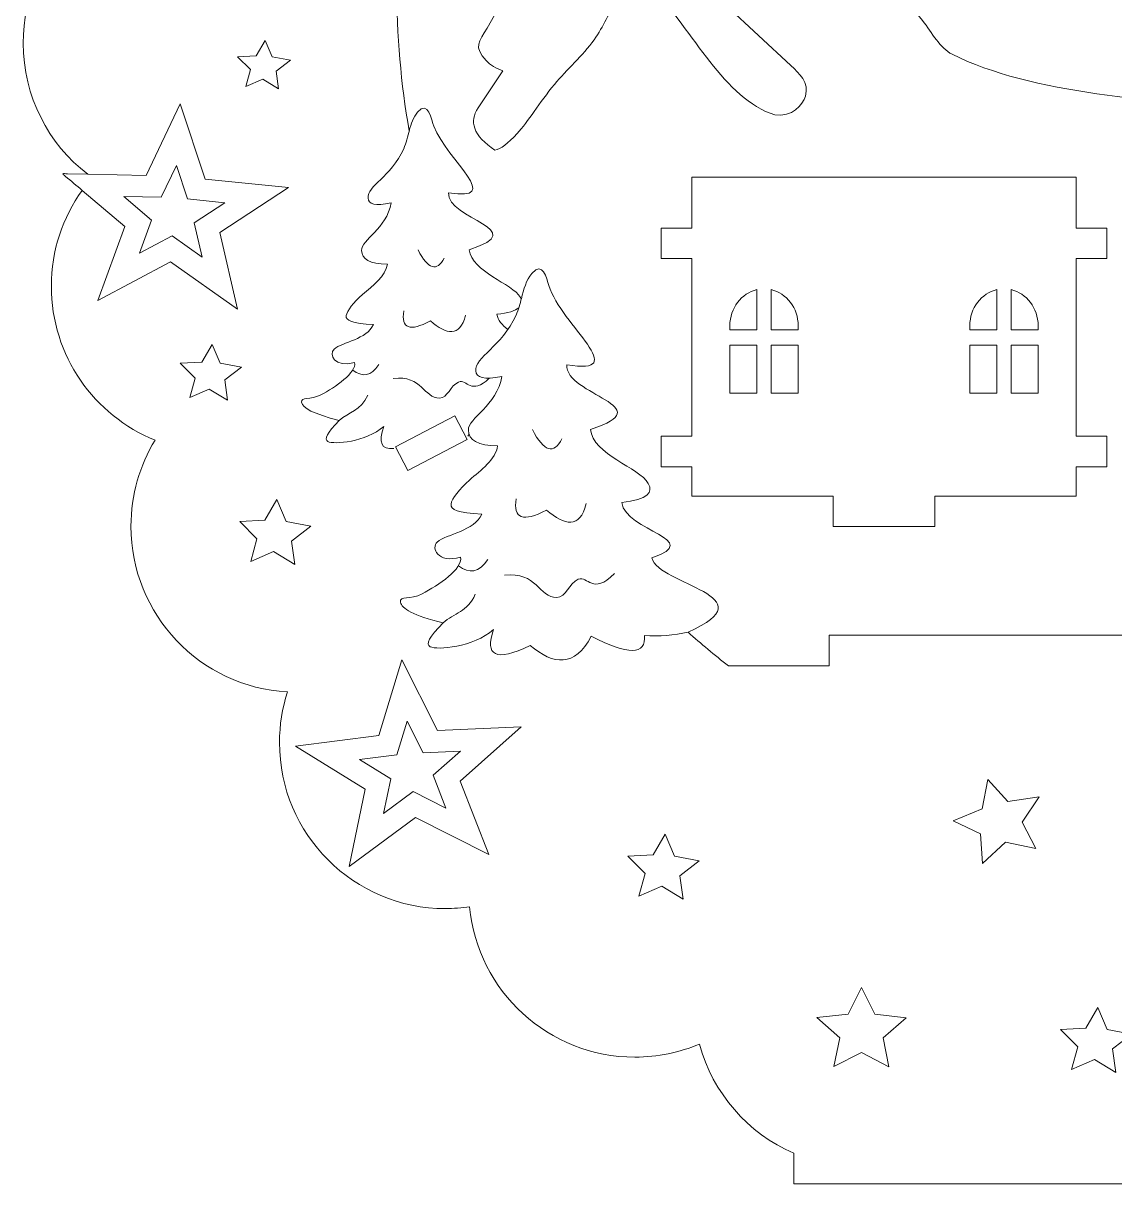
# Model space of a CAD drawing. Header units: centimetres. Extents: x -43.7 to 26.8, y -16.3 to 6.4.
# Drawn here: x -43.67 to -32.93, y -16.1 to -4.69 of the extents above; entities that cross this region are included whole.
import ezdxf

# ---------------------------------------------------------------- set-up
doc = ezdxf.new("R2010")
doc.units = ezdxf.units.CM
doc.header["$MEASUREMENT"] = 0
doc.layers.add('layer 1', color=7, linetype='Continuous')

msp = doc.modelspace()

# ---------------------------------------------------------------- linework, layer by layer
at = {"layer": 'layer 1', "color": 250, "lineweight": 9}
for points, knots in [([(-27.85175, -15.7981), (-27.85175, -15.7981), (-27.85175, -16.0981), (-27.85175, -16.0981), (-27.85175, -16.0981), (-27.85175, -16.0981), (-36.08846, -16.0981), (-36.08846, -16.0981), (-36.08846, -16.0981), (-36.08846, -16.0981), (-36.08846, -15.7981), (-36.08846, -15.7981), (-36.08846, -15.7981), (-36.5405, -15.60205), (-36.88636, -15.20729), (-37.01586, -14.72404), (-37.01586, -14.72404), (-37.21128, -14.80682), (-37.42619, -14.85261), (-37.65179, -14.85261), (-37.65179, -14.85261), (-38.501, -14.85261), (-39.19868, -14.20379), (-39.27612, -13.37482), (-39.27612, -13.37482), (-39.35391, -13.3862), (-39.4335, -13.3921), (-39.51446, -13.3921), (-39.51446, -13.3921), (-40.4155, -13.3921), (-41.14593, -12.66167), (-41.14593, -11.76063), (-41.14593, -11.76063), (-41.14593, -11.5868), (-41.11874, -11.41933), (-41.0684, -11.26222), (-41.0684, -11.26222), (-41.92596, -11.2138), (-42.60644, -10.50306), (-42.60644, -9.63338), (-42.60644, -9.63338), (-42.60644, -9.32319), (-42.51988, -9.03321), (-42.3696, -8.78631), (-42.3696, -8.78631), (-42.96768, -8.54438), (-43.38961, -7.95811), (-43.38961, -7.27329), (-43.38961, -7.27329), (-43.38961, -6.92133), (-43.27815, -6.59539), (-43.08728, -6.33001), (-43.08728, -6.33001), (-43.14069, -6.28486), (-43.19544, -6.23856), (-43.2502, -6.19226), (-43.2502, -6.19226), (-43.29166, -6.15721), (-43.28305, -6.16611), (-43.23089, -6.16717), (-43.23089, -6.16717), (-43.23089, -6.16717), (-43.03249, -6.17116), (-43.03249, -6.17116), (-43.03249, -6.17116), (-43.41983, -5.87256), (-43.66642, -5.40663), (-43.66642, -4.88311), (-43.66642, -4.88311), (-43.66642, -4.42039), (-43.47379, -4.00266), (-43.16522, -3.70544), (-43.16522, -3.70544), (-43.29578, -3.65792), (-43.35138, -3.6131), (-43.35878, -3.56985), (-43.35878, -3.56985), (-43.36955, -3.50706), (-43.2633, -3.54877), (-43.15058, -3.48995), (-43.15058, -3.48995), (-43.1462, -3.48768), (-43.14177, -3.48533), (-43.13765, -3.48313), (-43.13765, -3.48313), (-43.37517, -3.20406), (-43.51826, -2.84237), (-43.51826, -2.44727), (-43.51826, -2.44727), (-43.51826, -1.81927), (-43.15679, -1.2757), (-42.63056, -1.0133), (-42.63056, -1.0133), (-42.73146, -0.80353), (-42.788, -0.56837), (-42.788, -0.32002), (-42.788, -0.32002), (-42.788, 0.53605), (-42.11629, 1.23521), (-41.2712, 1.27918), (-41.2712, 1.27918), (-41.32361, 1.43752), (-41.35198, 1.60683), (-41.35198, 1.78276), (-41.35198, 1.78276), (-41.35198, 2.6672), (-40.63502, 3.38416), (-39.7506, 3.38416), (-39.7506, 3.38416), (-39.63517, 3.38416), (-39.52259, 3.37194), (-39.41408, 3.34874), (-39.41408, 3.34874), (-39.38264, 4.1722), (-38.70517, 4.83011), (-37.87403, 4.83011), (-37.87403, 4.83011), (-37.59105, 4.83011), (-37.32587, 4.75385), (-37.09796, 4.62076), (-37.09796, 4.62076), (-36.93649, 5.2992), (-36.32648, 5.80378), (-35.59861, 5.80378), (-35.59861, 5.80378), (-35.22852, 5.80378), (-34.88889, 5.67334), (-34.62322, 5.45593), (-34.62322, 5.45593), (-34.38183, 5.99171), (-33.84315, 6.3647), (-33.21735, 6.3647), (-33.21735, 6.3647), (-32.6393, 6.3647), (-32.13558, 6.04649), (-31.87183, 5.57568), (-31.87183, 5.57568), (-31.59556, 5.98993), (-31.12401, 6.26284), (-30.58871, 6.26284), (-30.58871, 6.26284), (-29.88537, 6.26284), (-29.29208, 5.79173), (-29.10719, 5.14786), (-29.10719, 5.14786), (-28.49325, 5.61672), (-27.64472, 5.35086), (-27.20913, 4.76358), (-27.20913, 4.76358), (-27.20913, 4.76358), (-27.22142, 4.91309), (-27.22142, 4.91309), (-27.22142, 4.91309), (-27.22325, 4.93533), (-27.21086, 4.95534), (-27.19014, 4.96362), (-27.19014, 4.96362), (-27.16942, 4.9719), (-27.14665, 4.96593), (-27.13265, 4.94856), (-27.13265, 4.94856), (-27.13265, 4.94856), (-26.78337, 4.51499), (-26.78337, 4.51499), (-26.78337, 4.51499), (-26.78337, 4.51499), (-25.94041, 5.40267), (-25.94041, 5.40267), (-25.94041, 5.40267), (-25.92572, 5.41814), (-25.90404, 5.4226), (-25.88443, 5.41419), (-25.88443, 5.41419), (-25.86483, 5.40578), (-25.85313, 5.38699), (-25.85422, 5.36569), (-25.85422, 5.36569), (-25.85422, 5.36569), (-25.91709, 4.13507), (-25.91709, 4.13507), (-25.91709, 4.13507), (-25.91709, 4.13507), (-25.34612, 4.18202), (-25.34612, 4.18202), (-25.34612, 4.18202), (-25.32388, 4.18385), (-25.30387, 4.17146), (-25.29559, 4.15074), (-25.29559, 4.15074), (-25.28731, 4.13002), (-25.29328, 4.10725), (-25.31065, 4.09325), (-25.31065, 4.09325), (-25.31065, 4.09325), (-25.7568, 3.73385), (-25.7568, 3.73385), (-25.7568, 3.73385), (-25.7568, 3.73385), (-24.86326, 2.88532), (-24.86326, 2.88532), (-24.86326, 2.88532), (-24.84779, 2.87063), (-24.84333, 2.84894), (-24.85174, 2.82934), (-24.85174, 2.82934), (-24.86015, 2.80974), (-24.87894, 2.79804), (-24.90024, 2.79913), (-24.90024, 2.79913), (-24.90024, 2.79913), (-26.12281, 2.86159), (-26.12281, 2.86159), (-26.12281, 2.86159), (-26.12281, 2.86159), (-26.07719, 2.30672), (-26.07719, 2.30672), (-26.07719, 2.30672), (-26.07536, 2.28448), (-26.08775, 2.26447), (-26.10847, 2.25619), (-26.10847, 2.25619), (-26.12919, 2.24791), (-26.15196, 2.25388), (-26.16596, 2.27125), (-26.16596, 2.27125), (-26.16596, 2.27125), (-26.52161, 2.71274), (-26.52161, 2.71274), (-26.52161, 2.71274), (-26.52161, 2.71274), (-27.38061, 1.80817), (-27.38061, 1.80817), (-27.38061, 1.80817), (-27.3953, 1.7927), (-27.41698, 1.78824), (-27.43658, 1.79665), (-27.43658, 1.79665), (-27.45619, 1.80506), (-27.46789, 1.82385), (-27.4668, 1.84515), (-27.4668, 1.84515), (-27.4668, 1.84515), (-27.40357, 3.08293), (-27.40357, 3.08293), (-27.40357, 3.08293), (-27.40357, 3.08293), (-27.95249, 3.03779), (-27.95249, 3.03779), (-27.95249, 3.03779), (-27.97473, 3.03596), (-27.99474, 3.04835), (-28.00302, 3.06907), (-28.00302, 3.06907), (-28.0113, 3.08979), (-28.00533, 3.11256), (-27.98796, 3.12656), (-27.98796, 3.12656), (-27.98796, 3.12656), (-27.75353, 3.3154), (-27.75353, 3.3154), (-27.75353, 3.3154), (-28.8828, 3.87119), (-30.15378, 4.18322), (-31.49763, 4.18322), (-31.49763, 4.18322), (-36.18975, 4.18322), (-39.99346, 0.37951), (-39.99346, -4.31261), (-39.99346, -4.31261), (-39.99346, -4.80315), (-39.95187, -5.28399), (-39.87042, -5.74559), (-39.87042, -5.74559), (-39.85135, -5.67391), (-39.83083, -5.61118), (-39.78781, -5.56002), (-39.78781, -5.56002), (-39.68241, -5.43471), (-39.65169, -5.64353), (-39.62886, -5.70014), (-39.62886, -5.70014), (-39.4904, -6.04331), (-38.93048, -6.44498), (-39.48492, -6.35304), (-39.48492, -6.35304), (-39.50048, -6.61925), (-38.64734, -6.71266), (-39.27941, -6.91349), (-39.27941, -6.91349), (-39.25843, -7.13437), (-38.85465, -7.24363), (-38.77733, -7.38392), (-38.77733, -7.38392), (-38.77406, -7.38985), (-38.77129, -7.3957), (-38.76761, -7.39558), (-38.76761, -7.39558), (-38.74346, -7.30129), (-38.72142, -7.21475), (-38.66395, -7.14641), (-38.66395, -7.14641), (-38.55583, -7.01789), (-38.51945, -7.19831), (-38.49852, -7.26454), (-38.49852, -7.26454), (-38.37303, -7.66138), (-37.67057, -8.15273), (-38.32077, -8.04491), (-38.32077, -8.04491), (-38.33841, -8.34653), (-37.37179, -8.45236), (-38.08793, -8.67991), (-38.08793, -8.67991), (-38.06416, -8.93016), (-37.60668, -9.05396), (-37.51907, -9.21291), (-37.51907, -9.21291), (-37.47108, -9.29996), (-37.52134, -9.36899), (-37.78101, -9.39958), (-37.78101, -9.39958), (-37.74044, -9.68181), (-36.95905, -9.76294), (-37.48468, -9.94462), (-37.48468, -9.94462), (-37.4189, -10.21436), (-36.31594, -10.31477), (-37.12857, -10.67447), (-37.12857, -10.67447), (-36.99985, -10.78849), (-36.86763, -10.89867), (-36.73211, -11.00482), (-36.73211, -11.00482), (-36.73211, -11.00482), (-35.74214, -11.00482), (-35.74214, -11.00482), (-35.74214, -11.00482), (-35.74214, -11.00482), (-35.74214, -10.70482), (-35.74214, -10.70482), (-35.74214, -10.70482), (-35.74214, -10.70482), (-31.96064, -10.70482), (-31.96064, -10.70482), (-31.96064, -10.70482), (-31.96064, -10.70482), (-31.96064, -11.00482), (-31.96064, -11.00482), (-31.96064, -11.00482), (-31.96064, -11.00482), (-27.00685, -11.00482), (-27.00685, -11.00482), (-27.00685, -11.00482), (-27.00685, -11.00482), (-27.00685, -10.70482), (-27.00685, -10.70482), (-27.00685, -10.70482), (-27.00685, -10.70482), (-26.00685, -10.70482), (-26.00685, -10.70482), (-26.00685, -10.70482), (-26.00685, -10.70482), (-26.00685, -11.00482), (-26.00685, -11.00482), (-26.00685, -11.00482), (-26.00685, -11.00482), (-24.80706, -11.00482), (-24.80706, -11.00482), (-24.80706, -11.00482), (-24.7021, -11.22034), (-24.6432, -11.46243), (-24.6432, -11.71828), (-24.6432, -11.71828), (-24.6432, -12.61934), (-25.37363, -13.34977), (-26.27469, -13.34977), (-26.27469, -13.34977), (-26.34379, -13.34977), (-26.41189, -13.34546), (-26.47873, -13.33713), (-26.47873, -13.33713), (-26.38736, -13.54079), (-26.33653, -13.76661), (-26.33653, -14.00429), (-26.33653, -14.00429), (-26.33653, -14.87017), (-26.9995, -15.73241), (-27.85175, -15.7981)], [0, 0, 0, 0, 0.01020408, 0.01020408, 0.01020408, 0.01020408, 0.02040816, 0.02040816, 0.02040816, 0.02040816, 0.03061224, 0.03061224, 0.03061224, 0.03061224, 0.04081633, 0.04081633, 0.04081633, 0.04081633, 0.05102041, 0.05102041, 0.05102041, 0.05102041, 0.06122449, 0.06122449, 0.06122449, 0.06122449, 0.07142857, 0.07142857, 0.07142857, 0.07142857, 0.08163265, 0.08163265, 0.08163265, 0.08163265, 0.09183673, 0.09183673, 0.09183673, 0.09183673, 0.10204082, 0.10204082, 0.10204082, 0.10204082, 0.1122449, 0.1122449, 0.1122449, 0.1122449, 0.12244898, 0.12244898, 0.12244898, 0.12244898, 0.13265306, 0.13265306, 0.13265306, 0.13265306, 0.14285714, 0.14285714, 0.14285714, 0.14285714, 0.15306122, 0.15306122, 0.15306122, 0.15306122, 0.16326531, 0.16326531, 0.16326531, 0.16326531, 0.17346939, 0.17346939, 0.17346939, 0.17346939, 0.18367347, 0.18367347, 0.18367347, 0.18367347, 0.19387755, 0.19387755, 0.19387755, 0.19387755, 0.20408163, 0.20408163, 0.20408163, 0.20408163, 0.21428571, 0.21428571, 0.21428571, 0.21428571, 0.2244898, 0.2244898, 0.2244898, 0.2244898, 0.23469388, 0.23469388, 0.23469388, 0.23469388, 0.24489796, 0.24489796, 0.24489796, 0.24489796, 0.25510204, 0.25510204, 0.25510204, 0.25510204, 0.26530612, 0.26530612, 0.26530612, 0.26530612, 0.2755102, 0.2755102, 0.2755102, 0.2755102, 0.28571429, 0.28571429, 0.28571429, 0.28571429, 0.29591837, 0.29591837, 0.29591837, 0.29591837, 0.30612245, 0.30612245, 0.30612245, 0.30612245, 0.31632653, 0.31632653, 0.31632653, 0.31632653, 0.32653061, 0.32653061, 0.32653061, 0.32653061, 0.33673469, 0.33673469, 0.33673469, 0.33673469, 0.34693878, 0.34693878, 0.34693878, 0.34693878, 0.35714286, 0.35714286, 0.35714286, 0.35714286, 0.36734694, 0.36734694, 0.36734694, 0.36734694, 0.37755102, 0.37755102, 0.37755102, 0.37755102, 0.3877551, 0.3877551, 0.3877551, 0.3877551, 0.39795918, 0.39795918, 0.39795918, 0.39795918, 0.40816327, 0.40816327, 0.40816327, 0.40816327, 0.41836735, 0.41836735, 0.41836735, 0.41836735, 0.42857143, 0.42857143, 0.42857143, 0.42857143, 0.43877551, 0.43877551, 0.43877551, 0.43877551, 0.44897959, 0.44897959, 0.44897959, 0.44897959, 0.45918367, 0.45918367, 0.45918367, 0.45918367, 0.46938776, 0.46938776, 0.46938776, 0.46938776, 0.47959184, 0.47959184, 0.47959184, 0.47959184, 0.48979592, 0.48979592, 0.48979592, 0.48979592, 0.5, 0.5, 0.5, 0.5, 0.51020408, 0.51020408, 0.51020408, 0.51020408, 0.52040816, 0.52040816, 0.52040816, 0.52040816, 0.53061224, 0.53061224, 0.53061224, 0.53061224, 0.54081633, 0.54081633, 0.54081633, 0.54081633, 0.55102041, 0.55102041, 0.55102041, 0.55102041, 0.56122449, 0.56122449, 0.56122449, 0.56122449, 0.57142857, 0.57142857, 0.57142857, 0.57142857, 0.58163265, 0.58163265, 0.58163265, 0.58163265, 0.59183673, 0.59183673, 0.59183673, 0.59183673, 0.60204082, 0.60204082, 0.60204082, 0.60204082, 0.6122449, 0.6122449, 0.6122449, 0.6122449, 0.62244898, 0.62244898, 0.62244898, 0.62244898, 0.63265306, 0.63265306, 0.63265306, 0.63265306, 0.64285714, 0.64285714, 0.64285714, 0.64285714, 0.65306122, 0.65306122, 0.65306122, 0.65306122, 0.66326531, 0.66326531, 0.66326531, 0.66326531, 0.67346939, 0.67346939, 0.67346939, 0.67346939, 0.68367347, 0.68367347, 0.68367347, 0.68367347, 0.69387755, 0.69387755, 0.69387755, 0.69387755, 0.70408163, 0.70408163, 0.70408163, 0.70408163, 0.71428571, 0.71428571, 0.71428571, 0.71428571, 0.7244898, 0.7244898, 0.7244898, 0.7244898, 0.73469388, 0.73469388, 0.73469388, 0.73469388, 0.74489796, 0.74489796, 0.74489796, 0.74489796, 0.75510204, 0.75510204, 0.75510204, 0.75510204, 0.76530612, 0.76530612, 0.76530612, 0.76530612, 0.7755102, 0.7755102, 0.7755102, 0.7755102, 0.78571429, 0.78571429, 0.78571429, 0.78571429, 0.79591837, 0.79591837, 0.79591837, 0.79591837, 0.80612245, 0.80612245, 0.80612245, 0.80612245, 0.81632653, 0.81632653, 0.81632653, 0.81632653, 0.82653061, 0.82653061, 0.82653061, 0.82653061, 0.83673469, 0.83673469, 0.83673469, 0.83673469, 0.84693878, 0.84693878, 0.84693878, 0.84693878, 0.85714286, 0.85714286, 0.85714286, 0.85714286, 0.86734694, 0.86734694, 0.86734694, 0.86734694, 0.87755102, 0.87755102, 0.87755102, 0.87755102, 0.8877551, 0.8877551, 0.8877551, 0.8877551, 0.89795918, 0.89795918, 0.89795918, 0.89795918, 0.90816327, 0.90816327, 0.90816327, 0.90816327, 0.91836735, 0.91836735, 0.91836735, 0.91836735, 0.92857143, 0.92857143, 0.92857143, 0.92857143, 0.93877551, 0.93877551, 0.93877551, 0.93877551, 0.94897959, 0.94897959, 0.94897959, 0.94897959, 0.95918367, 0.95918367, 0.95918367, 0.95918367, 0.96938776, 0.96938776, 0.96938776, 0.96938776, 0.97959184, 0.97959184, 0.97959184, 0.97959184, 1, 1, 1, 1]), ([(-32.84959, -1.90324), (-32.79079, -2.11246), (-32.732, -2.3217), (-32.6732, -2.53092), (-32.6732, -2.53092), (-32.60684, -2.76718), (-32.60343, -2.71293), (-32.84959, -2.71293), (-32.84959, -2.71293), (-32.84959, -2.71293), (-34.08842, -2.68753), (-34.08842, -2.68753), (-34.08842, -2.68753), (-34.08842, -2.68753), (-32.84959, -3.71649), (-32.84959, -3.71649), (-32.84959, -3.71649), (-32.84959, -3.71649), (-31.531, -4.9153), (-31.531, -4.9153), (-31.531, -4.9153), (-31.32716, -5.10944), (-31.21332, -5.28552), (-31.2413, -5.43307), (-31.2413, -5.43307), (-31.27476, -5.60972), (-31.40631, -5.54773), (-31.55612, -5.53542), (-31.55612, -5.53542), (-32.49994, -5.45786), (-33.75854, -5.38096), (-34.53062, -4.99208), (-34.53062, -4.99208), (-34.65262, -4.93063), (-34.72713, -4.7822), (-34.82353, -4.66054), (-34.82353, -4.66054), (-34.97751, -4.4662), (-35.13816, -4.26487), (-35.26608, -4.02796), (-35.26608, -4.02796), (-35.26608, -4.02796), (-36.39313, -1.94059), (-36.39313, -1.94059), (-36.39313, -1.94059), (-36.46388, -1.80956), (-36.54415, -1.6446), (-36.71667, -1.6692), (-36.71667, -1.6692), (-36.85804, -1.68934), (-36.93551, -1.85693), (-37.00337, -1.97507), (-37.00337, -1.97507), (-37.00337, -1.97507), (-38.45094, -4.49519), (-38.45094, -4.49519), (-38.45094, -4.49519), (-38.46728, -4.52362), (-38.49243, -4.57569), (-38.45696, -4.60107), (-38.45696, -4.60107), (-38.42346, -4.62502), (-38.38411, -4.58565), (-38.36292, -4.56086), (-38.36292, -4.56086), (-38.36292, -4.56086), (-37.87132, -3.98583), (-37.87132, -3.98583), (-37.87132, -3.98583), (-37.80774, -3.91145), (-37.73687, -3.80228), (-37.63346, -3.79371), (-37.63346, -3.79371), (-37.53227, -3.78531), (-37.45686, -3.85738), (-37.38891, -3.9206), (-37.38891, -3.9206), (-37.38891, -3.9206), (-36.11742, -5.10364), (-36.11742, -5.10364), (-36.11742, -5.10364), (-36.03685, -5.17861), (-35.93393, -5.26944), (-35.97454, -5.40379), (-35.97454, -5.40379), (-36.00115, -5.49179), (-36.10394, -5.61041), (-36.27553, -5.58839), (-36.27553, -5.58839), (-36.77383, -5.43158), (-37.07634, -4.76159), (-37.47674, -4.34819), (-37.47674, -4.34819), (-37.53476, -4.29919), (-37.59026, -4.2773), (-37.64286, -4.28638), (-37.64286, -4.28638), (-37.72289, -4.30017), (-37.78497, -4.39198), (-37.82892, -4.46112), (-37.82892, -4.46112), (-37.90175, -4.57564), (-37.95934, -4.7193), (-38.05157, -4.84876), (-38.05157, -4.84876), (-38.16402, -5.00663), (-38.321, -5.14105), (-38.44271, -5.28882), (-38.44271, -5.28882), (-38.59027, -5.46795), (-38.70099, -5.65469), (-38.80935, -5.77182), (-38.80935, -5.77182), (-38.89756, -5.86717), (-38.97272, -5.92779), (-39.02759, -5.9346), (-39.02759, -5.9346), (-39.12898, -5.86647), (-39.1995, -5.79508), (-39.22605, -5.71907), (-39.22605, -5.71907), (-39.24826, -5.6555), (-39.23972, -5.58867), (-39.19276, -5.51781), (-39.19276, -5.51781), (-39.19276, -5.51781), (-38.94822, -5.15342), (-38.94822, -5.15342), (-38.94822, -5.15342), (-39.01519, -5.13249), (-39.0717, -5.10026), (-39.11503, -5.05387), (-39.11503, -5.05387), (-39.24194, -4.91801), (-39.18041, -4.86756), (-39.10546, -4.73472), (-39.10546, -4.73472), (-39.10546, -4.73472), (-37.09613, -1.17338), (-37.09613, -1.17338), (-37.09613, -1.17338), (-37.03678, -1.07286), (-36.96813, -1.01538), (-36.89216, -0.9919), (-36.89216, -0.9919), (-36.79891, -0.96307), (-36.69458, -0.98544), (-36.58283, -1.04223), (-36.58283, -1.04223), (-36.12411, -1.34016), (-35.6446, -1.5559), (-35.14355, -1.68656), (-35.14355, -1.68656), (-34.34186, -1.99692), (-33.61424, -1.83101), (-32.84959, -1.90324)], [0, 0, 0, 0, 0.025, 0.025, 0.025, 0.025, 0.05, 0.05, 0.05, 0.05, 0.075, 0.075, 0.075, 0.075, 0.1, 0.1, 0.1, 0.1, 0.125, 0.125, 0.125, 0.125, 0.15, 0.15, 0.15, 0.15, 0.175, 0.175, 0.175, 0.175, 0.2, 0.2, 0.2, 0.2, 0.225, 0.225, 0.225, 0.225, 0.25, 0.25, 0.25, 0.25, 0.275, 0.275, 0.275, 0.275, 0.3, 0.3, 0.3, 0.3, 0.325, 0.325, 0.325, 0.325, 0.35, 0.35, 0.35, 0.35, 0.375, 0.375, 0.375, 0.375, 0.4, 0.4, 0.4, 0.4, 0.425, 0.425, 0.425, 0.425, 0.45, 0.45, 0.45, 0.45, 0.475, 0.475, 0.475, 0.475, 0.5, 0.5, 0.5, 0.5, 0.525, 0.525, 0.525, 0.525, 0.55, 0.55, 0.55, 0.55, 0.575, 0.575, 0.575, 0.575, 0.6, 0.6, 0.6, 0.6, 0.625, 0.625, 0.625, 0.625, 0.65, 0.65, 0.65, 0.65, 0.675, 0.675, 0.675, 0.675, 0.7, 0.7, 0.7, 0.7, 0.725, 0.725, 0.725, 0.725, 0.75, 0.75, 0.75, 0.75, 0.775, 0.775, 0.775, 0.775, 0.8, 0.8, 0.8, 0.8, 0.825, 0.825, 0.825, 0.825, 0.85, 0.85, 0.85, 0.85, 0.875, 0.875, 0.875, 0.875, 0.9, 0.9, 0.9, 0.9, 0.925, 0.925, 0.925, 0.925, 0.95, 0.95, 0.95, 0.95, 1, 1, 1, 1]), ([(-41.28664, -4.85514), (-41.28664, -4.85514), (-41.21843, -5.01621), (-41.21843, -5.01621), (-41.21843, -5.01621), (-41.21843, -5.01621), (-41.03694, -5.04964), (-41.03694, -5.04964), (-41.03694, -5.04964), (-41.03694, -5.04964), (-41.1791, -5.15875), (-41.1791, -5.15875), (-41.1791, -5.15875), (-41.1791, -5.15875), (-41.15548, -5.33024), (-41.15548, -5.33024), (-41.15548, -5.33024), (-41.15548, -5.33024), (-41.31153, -5.2366), (-41.31153, -5.2366), (-41.31153, -5.2366), (-41.31153, -5.2366), (-41.47844, -5.30917), (-41.47844, -5.30917), (-41.47844, -5.30917), (-41.47844, -5.30917), (-41.43274, -5.14219), (-41.43274, -5.14219), (-41.43274, -5.14219), (-41.43274, -5.14219), (-41.5595, -5.01553), (-41.5595, -5.01553), (-41.5595, -5.01553), (-41.5595, -5.01553), (-41.37521, -5.00598), (-41.37521, -5.00598), (-41.37521, -5.00598), (-41.37521, -5.00598), (-41.28664, -4.85514), (-41.28664, -4.85514)], [0, 0, 0, 0, 0.09090909, 0.09090909, 0.09090909, 0.09090909, 0.18181818, 0.18181818, 0.18181818, 0.18181818, 0.27272727, 0.27272727, 0.27272727, 0.27272727, 0.36363636, 0.36363636, 0.36363636, 0.36363636, 0.45454545, 0.45454545, 0.45454545, 0.45454545, 0.54545455, 0.54545455, 0.54545455, 0.54545455, 0.63636364, 0.63636364, 0.63636364, 0.63636364, 0.72727273, 0.72727273, 0.72727273, 0.72727273, 0.81818182, 0.81818182, 0.81818182, 0.81818182, 1, 1, 1, 1]), ([(-42.16017, -6.08421), (-42.16017, -6.08421), (-42.05092, -6.41426), (-42.05092, -6.41426), (-42.05092, -6.41426), (-42.05092, -6.41426), (-41.68426, -6.45228), (-41.68426, -6.45228), (-41.68426, -6.45228), (-41.68426, -6.45228), (-41.98527, -6.64885), (-41.98527, -6.64885), (-41.98527, -6.64885), (-41.98527, -6.64885), (-41.90772, -6.98644), (-41.90772, -6.98644), (-41.90772, -6.98644), (-41.90772, -6.98644), (-42.20303, -6.77787), (-42.20303, -6.77787), (-42.20303, -6.77787), (-42.20303, -6.77787), (-42.52176, -6.94851), (-42.52176, -6.94851), (-42.52176, -6.94851), (-42.52176, -6.94851), (-42.40324, -6.62303), (-42.40324, -6.62303), (-42.40324, -6.62303), (-42.40324, -6.62303), (-42.67777, -6.39089), (-42.67777, -6.39089), (-42.67777, -6.39089), (-42.67777, -6.39089), (-42.30921, -6.39832), (-42.30921, -6.39832), (-42.30921, -6.39832), (-42.30921, -6.39832), (-42.16017, -6.08421), (-42.16017, -6.08421)], [0, 0, 0, 0, 0.09090909, 0.09090909, 0.09090909, 0.09090909, 0.18181818, 0.18181818, 0.18181818, 0.18181818, 0.27272727, 0.27272727, 0.27272727, 0.27272727, 0.36363636, 0.36363636, 0.36363636, 0.36363636, 0.45454545, 0.45454545, 0.45454545, 0.45454545, 0.54545455, 0.54545455, 0.54545455, 0.54545455, 0.63636364, 0.63636364, 0.63636364, 0.63636364, 0.72727273, 0.72727273, 0.72727273, 0.72727273, 0.81818182, 0.81818182, 0.81818182, 0.81818182, 1, 1, 1, 1]), ([(-35.70156, -9.33654), (-35.70156, -9.33654), (-37.09231, -9.33654), (-37.09231, -9.33654), (-37.09231, -9.33654), (-37.09231, -9.33654), (-37.09231, -9.04822), (-37.09231, -9.04822), (-37.09231, -9.04822), (-37.09231, -9.04822), (-37.39231, -9.04822), (-37.39231, -9.04822), (-37.39231, -9.04822), (-37.39231, -9.04822), (-37.39231, -8.74822), (-37.39231, -8.74822), (-37.39231, -8.74822), (-37.39231, -8.74822), (-37.09231, -8.74822), (-37.09231, -8.74822), (-37.09231, -8.74822), (-37.09231, -8.74822), (-37.09231, -7.00083), (-37.09231, -7.00083), (-37.09231, -7.00083), (-37.09231, -7.00083), (-37.39231, -7.00083), (-37.39231, -7.00083), (-37.39231, -7.00083), (-37.39231, -7.00083), (-37.39231, -6.70083), (-37.39231, -6.70083), (-37.39231, -6.70083), (-37.39231, -6.70083), (-37.09231, -6.70083), (-37.09231, -6.70083), (-37.09231, -6.70083), (-37.09231, -6.70083), (-37.09231, -6.19944), (-37.09231, -6.19944), (-37.09231, -6.19944), (-37.09231, -6.19944), (-33.31081, -6.19944), (-33.31081, -6.19944), (-33.31081, -6.19944), (-33.31081, -6.19944), (-33.31081, -6.70083), (-33.31081, -6.70083), (-33.31081, -6.70083), (-33.31081, -6.70083), (-33.01081, -6.70083), (-33.01081, -6.70083), (-33.01081, -6.70083), (-33.01081, -6.70083), (-33.01081, -7.00083), (-33.01081, -7.00083), (-33.01081, -7.00083), (-33.01081, -7.00083), (-33.31081, -7.00083), (-33.31081, -7.00083), (-33.31081, -7.00083), (-33.31081, -7.00083), (-33.31081, -8.74822), (-33.31081, -8.74822), (-33.31081, -8.74822), (-33.31081, -8.74822), (-33.01081, -8.74822), (-33.01081, -8.74822), (-33.01081, -8.74822), (-33.01081, -8.74822), (-33.01081, -9.04822), (-33.01081, -9.04822), (-33.01081, -9.04822), (-33.01081, -9.04822), (-33.31081, -9.04822), (-33.31081, -9.04822), (-33.31081, -9.04822), (-33.31081, -9.04822), (-33.31081, -9.33654), (-33.31081, -9.33654), (-33.31081, -9.33654), (-33.31081, -9.33654), (-34.70156, -9.33654), (-34.70156, -9.33654), (-34.70156, -9.33654), (-34.70156, -9.33654), (-34.70156, -9.63654), (-34.70156, -9.63654), (-34.70156, -9.63654), (-34.70156, -9.63654), (-35.70156, -9.63654), (-35.70156, -9.63654), (-35.70156, -9.63654), (-35.70156, -9.63654), (-35.70156, -9.33654), (-35.70156, -9.33654)], [0, 0, 0, 0, 0.04, 0.04, 0.04, 0.04, 0.08, 0.08, 0.08, 0.08, 0.12, 0.12, 0.12, 0.12, 0.16, 0.16, 0.16, 0.16, 0.2, 0.2, 0.2, 0.2, 0.24, 0.24, 0.24, 0.24, 0.28, 0.28, 0.28, 0.28, 0.32, 0.32, 0.32, 0.32, 0.36, 0.36, 0.36, 0.36, 0.4, 0.4, 0.4, 0.4, 0.44, 0.44, 0.44, 0.44, 0.48, 0.48, 0.48, 0.48, 0.52, 0.52, 0.52, 0.52, 0.56, 0.56, 0.56, 0.56, 0.6, 0.6, 0.6, 0.6, 0.64, 0.64, 0.64, 0.64, 0.68, 0.68, 0.68, 0.68, 0.72, 0.72, 0.72, 0.72, 0.76, 0.76, 0.76, 0.76, 0.8, 0.8, 0.8, 0.8, 0.84, 0.84, 0.84, 0.84, 0.88, 0.88, 0.88, 0.88, 0.92, 0.92, 0.92, 0.92, 1, 1, 1, 1]), ([(-36.45145, -7.30625), (-36.60297, -7.34119), (-36.71747, -7.48708), (-36.71747, -7.66038), (-36.71747, -7.66038), (-36.71747, -7.66038), (-36.71747, -7.70185), (-36.71747, -7.70185), (-36.71747, -7.70185), (-36.71747, -7.70185), (-36.45145, -7.70185), (-36.45145, -7.70185), (-36.45145, -7.70185), (-36.45145, -7.70185), (-36.45145, -7.30625), (-36.45145, -7.30625)], [0, 0, 0, 0, 0.2, 0.2, 0.2, 0.2, 0.4, 0.4, 0.4, 0.4, 0.6, 0.6, 0.6, 0.6, 1, 1, 1, 1]), ([(-36.04542, -7.70185), (-36.04542, -7.70185), (-36.04542, -7.66038), (-36.04542, -7.66038), (-36.04542, -7.66038), (-36.04542, -7.48708), (-36.15992, -7.34119), (-36.31145, -7.30625), (-36.31145, -7.30625), (-36.31145, -7.30625), (-36.31145, -7.70185), (-36.31145, -7.70185), (-36.31145, -7.70185), (-36.31145, -7.70185), (-36.04542, -7.70185), (-36.04542, -7.70185)], [0, 0, 0, 0, 0.2, 0.2, 0.2, 0.2, 0.4, 0.4, 0.4, 0.4, 0.6, 0.6, 0.6, 0.6, 1, 1, 1, 1]), ([(-34.09167, -7.30625), (-34.24319, -7.34119), (-34.35769, -7.48708), (-34.35769, -7.66038), (-34.35769, -7.66038), (-34.35769, -7.66038), (-34.35769, -7.70185), (-34.35769, -7.70185), (-34.35769, -7.70185), (-34.35769, -7.70185), (-34.09167, -7.70185), (-34.09167, -7.70185), (-34.09167, -7.70185), (-34.09167, -7.70185), (-34.09167, -7.30625), (-34.09167, -7.30625)], [0, 0, 0, 0, 0.2, 0.2, 0.2, 0.2, 0.4, 0.4, 0.4, 0.4, 0.6, 0.6, 0.6, 0.6, 1, 1, 1, 1]), ([(-33.68564, -7.70185), (-33.68564, -7.70185), (-33.68564, -7.66038), (-33.68564, -7.66038), (-33.68564, -7.66038), (-33.68564, -7.48708), (-33.80014, -7.34119), (-33.95167, -7.30625), (-33.95167, -7.30625), (-33.95167, -7.30625), (-33.95167, -7.70185), (-33.95167, -7.70185), (-33.95167, -7.70185), (-33.95167, -7.70185), (-33.68564, -7.70185), (-33.68564, -7.70185)], [0, 0, 0, 0, 0.2, 0.2, 0.2, 0.2, 0.4, 0.4, 0.4, 0.4, 0.6, 0.6, 0.6, 0.6, 1, 1, 1, 1]), ([(-41.80753, -7.84506), (-41.80753, -7.84506), (-41.72909, -8.0303), (-41.72909, -8.0303), (-41.72909, -8.0303), (-41.72909, -8.0303), (-41.52036, -8.06875), (-41.52036, -8.06875), (-41.52036, -8.06875), (-41.52036, -8.06875), (-41.68385, -8.19423), (-41.68385, -8.19423), (-41.68385, -8.19423), (-41.68385, -8.19423), (-41.65669, -8.39146), (-41.65669, -8.39146), (-41.65669, -8.39146), (-41.65669, -8.39146), (-41.83616, -8.28377), (-41.83616, -8.28377), (-41.83616, -8.28377), (-41.83616, -8.28377), (-42.02811, -8.36723), (-42.02811, -8.36723), (-42.02811, -8.36723), (-42.02811, -8.36723), (-41.97556, -8.17519), (-41.97556, -8.17519), (-41.97556, -8.17519), (-41.97556, -8.17519), (-42.12134, -8.02952), (-42.12134, -8.02952), (-42.12134, -8.02952), (-42.12134, -8.02952), (-41.90939, -8.01854), (-41.90939, -8.01854), (-41.90939, -8.01854), (-41.90939, -8.01854), (-41.80753, -7.84506), (-41.80753, -7.84506)], [0, 0, 0, 0, 0.09090909, 0.09090909, 0.09090909, 0.09090909, 0.18181818, 0.18181818, 0.18181818, 0.18181818, 0.27272727, 0.27272727, 0.27272727, 0.27272727, 0.36363636, 0.36363636, 0.36363636, 0.36363636, 0.45454545, 0.45454545, 0.45454545, 0.45454545, 0.54545455, 0.54545455, 0.54545455, 0.54545455, 0.63636364, 0.63636364, 0.63636364, 0.63636364, 0.72727273, 0.72727273, 0.72727273, 0.72727273, 0.81818182, 0.81818182, 0.81818182, 0.81818182, 1, 1, 1, 1]), ([(-36.71747, -7.8527), (-36.71747, -7.8527), (-36.71747, -8.32467), (-36.71747, -8.32467), (-36.71747, -8.32467), (-36.71747, -8.32467), (-36.45145, -8.32467), (-36.45145, -8.32467), (-36.45145, -8.32467), (-36.45145, -8.32467), (-36.45145, -7.8527), (-36.45145, -7.8527), (-36.45145, -7.8527), (-36.45145, -7.8527), (-36.71747, -7.8527), (-36.71747, -7.8527)], [0, 0, 0, 0, 0.2, 0.2, 0.2, 0.2, 0.4, 0.4, 0.4, 0.4, 0.6, 0.6, 0.6, 0.6, 1, 1, 1, 1]), ([(-36.31145, -8.32467), (-36.31145, -8.32467), (-36.04542, -8.32467), (-36.04542, -8.32467), (-36.04542, -8.32467), (-36.04542, -8.32467), (-36.04542, -7.8527), (-36.04542, -7.8527), (-36.04542, -7.8527), (-36.04542, -7.8527), (-36.31145, -7.8527), (-36.31145, -7.8527), (-36.31145, -7.8527), (-36.31145, -7.8527), (-36.31145, -8.32467), (-36.31145, -8.32467)], [0, 0, 0, 0, 0.2, 0.2, 0.2, 0.2, 0.4, 0.4, 0.4, 0.4, 0.6, 0.6, 0.6, 0.6, 1, 1, 1, 1]), ([(-34.35769, -7.8527), (-34.35769, -7.8527), (-34.35769, -8.32467), (-34.35769, -8.32467), (-34.35769, -8.32467), (-34.35769, -8.32467), (-34.09167, -8.32467), (-34.09167, -8.32467), (-34.09167, -8.32467), (-34.09167, -8.32467), (-34.09167, -7.8527), (-34.09167, -7.8527), (-34.09167, -7.8527), (-34.09167, -7.8527), (-34.35769, -7.8527), (-34.35769, -7.8527)], [0, 0, 0, 0, 0.2, 0.2, 0.2, 0.2, 0.4, 0.4, 0.4, 0.4, 0.6, 0.6, 0.6, 0.6, 1, 1, 1, 1]), ([(-33.95167, -8.32467), (-33.95167, -8.32467), (-33.68564, -8.32467), (-33.68564, -8.32467), (-33.68564, -8.32467), (-33.68564, -8.32467), (-33.68564, -7.8527), (-33.68564, -7.8527), (-33.68564, -7.8527), (-33.68564, -7.8527), (-33.95167, -7.8527), (-33.95167, -7.8527), (-33.95167, -7.8527), (-33.95167, -7.8527), (-33.95167, -8.32467), (-33.95167, -8.32467)], [0, 0, 0, 0, 0.2, 0.2, 0.2, 0.2, 0.4, 0.4, 0.4, 0.4, 0.6, 0.6, 0.6, 0.6, 1, 1, 1, 1]), ([(-40.00573, -8.85337), (-40.00573, -8.85337), (-39.88544, -9.08388), (-39.88544, -9.08388), (-39.88544, -9.08388), (-39.88544, -9.08388), (-39.30031, -8.77855), (-39.30031, -8.77855), (-39.30031, -8.77855), (-39.30031, -8.77855), (-39.4206, -8.54804), (-39.4206, -8.54804), (-39.4206, -8.54804), (-39.4206, -8.54804), (-40.00573, -8.85337), (-40.00573, -8.85337)], [0, 0, 0, 0, 0.2, 0.2, 0.2, 0.2, 0.4, 0.4, 0.4, 0.4, 0.6, 0.6, 0.6, 0.6, 1, 1, 1, 1]), ([(-41.17149, -9.37037), (-41.17149, -9.37037), (-41.07996, -9.58653), (-41.07996, -9.58653), (-41.07996, -9.58653), (-41.07996, -9.58653), (-40.83638, -9.6314), (-40.83638, -9.6314), (-40.83638, -9.6314), (-40.83638, -9.6314), (-41.02716, -9.77783), (-41.02716, -9.77783), (-41.02716, -9.77783), (-41.02716, -9.77783), (-40.99547, -10.00799), (-40.99547, -10.00799), (-40.99547, -10.00799), (-40.99547, -10.00799), (-41.2049, -9.88232), (-41.2049, -9.88232), (-41.2049, -9.88232), (-41.2049, -9.88232), (-41.4289, -9.97971), (-41.4289, -9.97971), (-41.4289, -9.97971), (-41.4289, -9.97971), (-41.36757, -9.75562), (-41.36757, -9.75562), (-41.36757, -9.75562), (-41.36757, -9.75562), (-41.53769, -9.58563), (-41.53769, -9.58563), (-41.53769, -9.58563), (-41.53769, -9.58563), (-41.29035, -9.57281), (-41.29035, -9.57281), (-41.29035, -9.57281), (-41.29035, -9.57281), (-41.17149, -9.37037), (-41.17149, -9.37037)], [0, 0, 0, 0, 0.09090909, 0.09090909, 0.09090909, 0.09090909, 0.18181818, 0.18181818, 0.18181818, 0.18181818, 0.27272727, 0.27272727, 0.27272727, 0.27272727, 0.36363636, 0.36363636, 0.36363636, 0.36363636, 0.45454545, 0.45454545, 0.45454545, 0.45454545, 0.54545455, 0.54545455, 0.54545455, 0.54545455, 0.63636364, 0.63636364, 0.63636364, 0.63636364, 0.72727273, 0.72727273, 0.72727273, 0.72727273, 0.81818182, 0.81818182, 0.81818182, 0.81818182, 1, 1, 1, 1]), ([(-39.89081, -11.54868), (-39.89081, -11.54868), (-39.73447, -11.85921), (-39.73447, -11.85921), (-39.73447, -11.85921), (-39.73447, -11.85921), (-39.36619, -11.8432), (-39.36619, -11.8432), (-39.36619, -11.8432), (-39.36619, -11.8432), (-39.63522, -12.08168), (-39.63522, -12.08168), (-39.63522, -12.08168), (-39.63522, -12.08168), (-39.50914, -12.4043), (-39.50914, -12.4043), (-39.50914, -12.4043), (-39.50914, -12.4043), (-39.83178, -12.24115), (-39.83178, -12.24115), (-39.83178, -12.24115), (-39.83178, -12.24115), (-40.12213, -12.45656), (-40.12213, -12.45656), (-40.12213, -12.45656), (-40.12213, -12.45656), (-40.05248, -12.11725), (-40.05248, -12.11725), (-40.05248, -12.11725), (-40.05248, -12.11725), (-40.358, -11.92775), (-40.358, -11.92775), (-40.358, -11.92775), (-40.358, -11.92775), (-39.99231, -11.88121), (-39.99231, -11.88121), (-39.99231, -11.88121), (-39.99231, -11.88121), (-39.89081, -11.54868), (-39.89081, -11.54868)], [0, 0, 0, 0, 0.09090909, 0.09090909, 0.09090909, 0.09090909, 0.18181818, 0.18181818, 0.18181818, 0.18181818, 0.27272727, 0.27272727, 0.27272727, 0.27272727, 0.36363636, 0.36363636, 0.36363636, 0.36363636, 0.45454545, 0.45454545, 0.45454545, 0.45454545, 0.54545455, 0.54545455, 0.54545455, 0.54545455, 0.63636364, 0.63636364, 0.63636364, 0.63636364, 0.72727273, 0.72727273, 0.72727273, 0.72727273, 0.81818182, 0.81818182, 0.81818182, 0.81818182, 1, 1, 1, 1]), ([(-34.17965, -12.12345), (-34.17965, -12.12345), (-33.98256, -12.34028), (-33.98256, -12.34028), (-33.98256, -12.34028), (-33.98256, -12.34028), (-33.6771, -12.29255), (-33.6771, -12.29255), (-33.6771, -12.29255), (-33.6771, -12.29255), (-33.84137, -12.54383), (-33.84137, -12.54383), (-33.84137, -12.54383), (-33.84137, -12.54383), (-33.70899, -12.80187), (-33.70899, -12.80187), (-33.70899, -12.80187), (-33.70899, -12.80187), (-34.00759, -12.7403), (-34.00759, -12.7403), (-34.00759, -12.7403), (-34.00759, -12.7403), (-34.23125, -12.94753), (-34.23125, -12.94753), (-34.23125, -12.94753), (-34.23125, -12.94753), (-34.25154, -12.65823), (-34.25154, -12.65823), (-34.25154, -12.65823), (-34.25154, -12.65823), (-34.52213, -12.52824), (-34.52213, -12.52824), (-34.52213, -12.52824), (-34.52213, -12.52824), (-34.23606, -12.411), (-34.23606, -12.411), (-34.23606, -12.411), (-34.23606, -12.411), (-34.17965, -12.12345), (-34.17965, -12.12345)], [0, 0, 0, 0, 0.09090909, 0.09090909, 0.09090909, 0.09090909, 0.18181818, 0.18181818, 0.18181818, 0.18181818, 0.27272727, 0.27272727, 0.27272727, 0.27272727, 0.36363636, 0.36363636, 0.36363636, 0.36363636, 0.45454545, 0.45454545, 0.45454545, 0.45454545, 0.54545455, 0.54545455, 0.54545455, 0.54545455, 0.63636364, 0.63636364, 0.63636364, 0.63636364, 0.72727273, 0.72727273, 0.72727273, 0.72727273, 0.81818182, 0.81818182, 0.81818182, 0.81818182, 1, 1, 1, 1]), ([(-37.35342, -12.6611), (-37.35342, -12.6611), (-37.26189, -12.87726), (-37.26189, -12.87726), (-37.26189, -12.87726), (-37.26189, -12.87726), (-37.01831, -12.92213), (-37.01831, -12.92213), (-37.01831, -12.92213), (-37.01831, -12.92213), (-37.20909, -13.06856), (-37.20909, -13.06856), (-37.20909, -13.06856), (-37.20909, -13.06856), (-37.1774, -13.29872), (-37.1774, -13.29872), (-37.1774, -13.29872), (-37.1774, -13.29872), (-37.38683, -13.17305), (-37.38683, -13.17305), (-37.38683, -13.17305), (-37.38683, -13.17305), (-37.61083, -13.27044), (-37.61083, -13.27044), (-37.61083, -13.27044), (-37.61083, -13.27044), (-37.5495, -13.04635), (-37.5495, -13.04635), (-37.5495, -13.04635), (-37.5495, -13.04635), (-37.71962, -12.87636), (-37.71962, -12.87636), (-37.71962, -12.87636), (-37.71962, -12.87636), (-37.47228, -12.86354), (-37.47228, -12.86354), (-37.47228, -12.86354), (-37.47228, -12.86354), (-37.35342, -12.6611), (-37.35342, -12.6611)], [0, 0, 0, 0, 0.09090909, 0.09090909, 0.09090909, 0.09090909, 0.18181818, 0.18181818, 0.18181818, 0.18181818, 0.27272727, 0.27272727, 0.27272727, 0.27272727, 0.36363636, 0.36363636, 0.36363636, 0.36363636, 0.45454545, 0.45454545, 0.45454545, 0.45454545, 0.54545455, 0.54545455, 0.54545455, 0.54545455, 0.63636364, 0.63636364, 0.63636364, 0.63636364, 0.72727273, 0.72727273, 0.72727273, 0.72727273, 0.81818182, 0.81818182, 0.81818182, 0.81818182, 1, 1, 1, 1]), ([(-35.42184, -14.1674), (-35.42184, -14.1674), (-35.55435, -14.42877), (-35.55435, -14.42877), (-35.55435, -14.42877), (-35.55435, -14.42877), (-35.86153, -14.46378), (-35.86153, -14.46378), (-35.86153, -14.46378), (-35.86153, -14.46378), (-35.63651, -14.66247), (-35.63651, -14.66247), (-35.63651, -14.66247), (-35.63651, -14.66247), (-35.69568, -14.94638), (-35.69568, -14.94638), (-35.69568, -14.94638), (-35.69568, -14.94638), (-35.42409, -14.80782), (-35.42409, -14.80782), (-35.42409, -14.80782), (-35.42409, -14.80782), (-35.15349, -14.94828), (-35.15349, -14.94828), (-35.15349, -14.94828), (-35.15349, -14.94828), (-35.21067, -14.66396), (-35.21067, -14.66396), (-35.21067, -14.66396), (-35.21067, -14.66396), (-34.98425, -14.46686), (-34.98425, -14.46686), (-34.98425, -14.46686), (-34.98425, -14.46686), (-35.29118, -14.4297), (-35.29118, -14.4297), (-35.29118, -14.4297), (-35.29118, -14.4297), (-35.42184, -14.1674), (-35.42184, -14.1674)], [0, 0, 0, 0, 0.09090909, 0.09090909, 0.09090909, 0.09090909, 0.18181818, 0.18181818, 0.18181818, 0.18181818, 0.27272727, 0.27272727, 0.27272727, 0.27272727, 0.36363636, 0.36363636, 0.36363636, 0.36363636, 0.45454545, 0.45454545, 0.45454545, 0.45454545, 0.54545455, 0.54545455, 0.54545455, 0.54545455, 0.63636364, 0.63636364, 0.63636364, 0.63636364, 0.72727273, 0.72727273, 0.72727273, 0.72727273, 0.81818182, 0.81818182, 0.81818182, 0.81818182, 1, 1, 1, 1]), ([(-33.09891, -14.36502), (-33.09891, -14.36502), (-33.00738, -14.58118), (-33.00738, -14.58118), (-33.00738, -14.58118), (-33.00738, -14.58118), (-32.7638, -14.62605), (-32.7638, -14.62605), (-32.7638, -14.62605), (-32.7638, -14.62605), (-32.95458, -14.77248), (-32.95458, -14.77248), (-32.95458, -14.77248), (-32.95458, -14.77248), (-32.92289, -15.00264), (-32.92289, -15.00264), (-32.92289, -15.00264), (-32.92289, -15.00264), (-33.13232, -14.87697), (-33.13232, -14.87697), (-33.13232, -14.87697), (-33.13232, -14.87697), (-33.35632, -14.97436), (-33.35632, -14.97436), (-33.35632, -14.97436), (-33.35632, -14.97436), (-33.29499, -14.75027), (-33.29499, -14.75027), (-33.29499, -14.75027), (-33.29499, -14.75027), (-33.46511, -14.58028), (-33.46511, -14.58028), (-33.46511, -14.58028), (-33.46511, -14.58028), (-33.21777, -14.56746), (-33.21777, -14.56746), (-33.21777, -14.56746), (-33.21777, -14.56746), (-33.09891, -14.36502), (-33.09891, -14.36502)], [0, 0, 0, 0, 0.09090909, 0.09090909, 0.09090909, 0.09090909, 0.18181818, 0.18181818, 0.18181818, 0.18181818, 0.27272727, 0.27272727, 0.27272727, 0.27272727, 0.36363636, 0.36363636, 0.36363636, 0.36363636, 0.45454545, 0.45454545, 0.45454545, 0.45454545, 0.54545455, 0.54545455, 0.54545455, 0.54545455, 0.63636364, 0.63636364, 0.63636364, 0.63636364, 0.72727273, 0.72727273, 0.72727273, 0.72727273, 0.81818182, 0.81818182, 0.81818182, 0.81818182, 1, 1, 1, 1])]:
    msp.add_open_spline(points, degree=3, knots=knots, dxfattribs=at)
at = {"layer": 'layer 1', "color": 177, "lineweight": 9}
for points, knots in [([(-43.02849, -6.17124), (-43.02849, -6.17124), (-42.45637, -6.18275), (-42.45637, -6.18275), (-42.45637, -6.18275), (-42.45637, -6.18275), (-42.12283, -5.47988), (-42.12283, -5.47988), (-42.12283, -5.47988), (-42.12283, -5.47988), (-41.87835, -6.21847), (-41.87835, -6.21847), (-41.87835, -6.21847), (-41.87835, -6.21847), (-41.05787, -6.30351), (-41.05787, -6.30351), (-41.05787, -6.30351), (-41.05787, -6.30351), (-41.73147, -6.74338), (-41.73147, -6.74338), (-41.73147, -6.74338), (-41.73147, -6.74338), (-41.55793, -7.49881), (-41.55793, -7.49881), (-41.55793, -7.49881), (-41.55793, -7.49881), (-42.21873, -7.0321), (-42.21873, -7.0321), (-42.21873, -7.0321), (-42.21873, -7.0321), (-42.93195, -7.41393), (-42.93195, -7.41393), (-42.93195, -7.41393), (-42.93195, -7.41393), (-42.66674, -6.6856), (-42.66674, -6.6856), (-42.66674, -6.6856), (-42.66674, -6.6856), (-43.08593, -6.33116), (-43.08593, -6.33116)], [0, 0, 0, 0, 0.09090909, 0.09090909, 0.09090909, 0.09090909, 0.18181818, 0.18181818, 0.18181818, 0.18181818, 0.27272727, 0.27272727, 0.27272727, 0.27272727, 0.36363636, 0.36363636, 0.36363636, 0.36363636, 0.45454545, 0.45454545, 0.45454545, 0.45454545, 0.54545455, 0.54545455, 0.54545455, 0.54545455, 0.63636364, 0.63636364, 0.63636364, 0.63636364, 0.72727273, 0.72727273, 0.72727273, 0.72727273, 0.81818182, 0.81818182, 0.81818182, 0.81818182, 1, 1, 1, 1]), ([(-39.86879, -5.7394), (-39.88499, -5.80024), (-39.89855, -5.86347), (-39.92501, -5.92204), (-39.92501, -5.92204), (-40.05104, -6.20098), (-40.28499, -6.28492), (-40.27526, -6.40664), (-40.27526, -6.40664), (-40.27067, -6.46405), (-40.20843, -6.48765), (-40.04773, -6.45345), (-40.04773, -6.45345), (-40.09307, -6.70929), (-40.34253, -6.815), (-40.3392, -6.92041), (-40.3392, -6.92041), (-40.33647, -7.00657), (-40.25843, -7.05508), (-40.08509, -7.05594), (-40.08509, -7.05594), (-40.10233, -7.17723), (-40.22878, -7.26477), (-40.33084, -7.35494), (-40.33084, -7.35494), (-40.41721, -7.43125), (-40.48219, -7.51544), (-40.48972, -7.56201), (-40.48972, -7.56201), (-40.49739, -7.60943), (-40.43099, -7.63968), (-40.22287, -7.64909), (-40.22287, -7.64909), (-40.28628, -7.79601), (-40.52695, -7.82088), (-40.60875, -7.89129), (-40.60875, -7.89129), (-40.66567, -7.94028), (-40.60665, -8.08009), (-40.40735, -8.02273), (-40.40735, -8.02273), (-40.38615, -8.12255), (-40.59747, -8.26621), (-40.74096, -8.34107), (-40.74096, -8.34107), (-40.84236, -8.39397), (-40.93792, -8.35645), (-40.92824, -8.41293), (-40.92824, -8.41293), (-40.91861, -8.46911), (-40.81862, -8.52824), (-40.55798, -8.59252), (-40.55798, -8.59252), (-40.68146, -8.71715), (-40.7095, -8.77999), (-40.67092, -8.79968), (-40.67092, -8.79968), (-40.61131, -8.83011), (-40.29684, -8.80657), (-40.12129, -8.6509), (-40.12129, -8.6509), (-40.17401, -8.80774), (-40.14656, -8.88574), (-40.02104, -8.86725)], [0, 0, 0, 0, 0.05882353, 0.05882353, 0.05882353, 0.05882353, 0.11764706, 0.11764706, 0.11764706, 0.11764706, 0.17647059, 0.17647059, 0.17647059, 0.17647059, 0.23529412, 0.23529412, 0.23529412, 0.23529412, 0.29411765, 0.29411765, 0.29411765, 0.29411765, 0.35294118, 0.35294118, 0.35294118, 0.35294118, 0.41176471, 0.41176471, 0.41176471, 0.41176471, 0.47058824, 0.47058824, 0.47058824, 0.47058824, 0.52941176, 0.52941176, 0.52941176, 0.52941176, 0.58823529, 0.58823529, 0.58823529, 0.58823529, 0.64705882, 0.64705882, 0.64705882, 0.64705882, 0.70588235, 0.70588235, 0.70588235, 0.70588235, 0.76470588, 0.76470588, 0.76470588, 0.76470588, 0.82352941, 0.82352941, 0.82352941, 0.82352941, 0.88235294, 0.88235294, 0.88235294, 0.88235294, 1, 1, 1, 1]), ([(-38.76611, -7.38973), (-38.78052, -7.44597), (-38.79519, -7.50301), (-38.8194, -7.55658), (-38.8194, -7.55658), (-38.9622, -7.87262), (-39.22726, -7.96773), (-39.21624, -8.10564), (-39.21624, -8.10564), (-39.21104, -8.17068), (-39.14052, -8.19743), (-38.95844, -8.15867), (-38.95844, -8.15867), (-39.00981, -8.44855), (-39.29245, -8.56832), (-39.28868, -8.68774), (-39.28868, -8.68774), (-39.28559, -8.78536), (-39.19717, -8.84033), (-39.00077, -8.8413), (-39.00077, -8.8413), (-39.02031, -8.97872), (-39.16358, -9.07791), (-39.27921, -9.18007), (-39.27921, -9.18007), (-39.37707, -9.26653), (-39.45069, -9.36192), (-39.45922, -9.41468), (-39.45922, -9.41468), (-39.46791, -9.46841), (-39.39268, -9.50268), (-39.15688, -9.51335), (-39.15688, -9.51335), (-39.22872, -9.67981), (-39.50141, -9.70798), (-39.59408, -9.78776), (-39.59408, -9.78776), (-39.65857, -9.84327), (-39.5917, -10.00167), (-39.3659, -9.93668), (-39.3659, -9.93668), (-39.34188, -10.04978), (-39.5813, -10.21255), (-39.74388, -10.29736), (-39.74388, -10.29736), (-39.85877, -10.3573), (-39.96704, -10.31479), (-39.95607, -10.37878), (-39.95607, -10.37878), (-39.94516, -10.44244), (-39.83187, -10.50943), (-39.53656, -10.58226), (-39.53656, -10.58226), (-39.67647, -10.72347), (-39.70823, -10.79466), (-39.66452, -10.81697), (-39.66452, -10.81697), (-39.59698, -10.85145), (-39.24069, -10.82478), (-39.04179, -10.64841), (-39.04179, -10.64841), (-39.12716, -10.90239), (-39.027, -10.9739), (-38.68196, -10.80451), (-38.68196, -10.80451), (-38.45012, -10.99913), (-38.24263, -11.02095), (-38.08135, -10.71455), (-38.08135, -10.71455), (-37.71911, -10.89951), (-37.5387, -10.90267), (-37.55747, -10.70661), (-37.55747, -10.70661), (-37.41076, -10.71855), (-37.26815, -10.70592), (-37.12857, -10.67447)], [0, 0, 0, 0, 0.05, 0.05, 0.05, 0.05, 0.1, 0.1, 0.1, 0.1, 0.15, 0.15, 0.15, 0.15, 0.2, 0.2, 0.2, 0.2, 0.25, 0.25, 0.25, 0.25, 0.3, 0.3, 0.3, 0.3, 0.35, 0.35, 0.35, 0.35, 0.4, 0.4, 0.4, 0.4, 0.45, 0.45, 0.45, 0.45, 0.5, 0.5, 0.5, 0.5, 0.55, 0.55, 0.55, 0.55, 0.6, 0.6, 0.6, 0.6, 0.65, 0.65, 0.65, 0.65, 0.7, 0.7, 0.7, 0.7, 0.75, 0.75, 0.75, 0.75, 0.8, 0.8, 0.8, 0.8, 0.85, 0.85, 0.85, 0.85, 0.9, 0.9, 0.9, 0.9, 1, 1, 1, 1]), ([(-39.92406, -7.51602), (-39.95096, -7.68745), (-39.86604, -7.72289), (-39.66252, -7.6141), (-39.66252, -7.6141), (-39.50213, -7.74687), (-39.37138, -7.78039), (-39.3169, -7.55805)], [0, 0, 0, 0, 0.33333333, 0.33333333, 0.33333333, 0.33333333, 1, 1, 1, 1]), ([(-38.89932, -7.69766), (-38.95605, -7.65543), (-39.00015, -7.6069), (-39.00852, -7.54868), (-39.00852, -7.54868), (-38.8959, -7.53541), (-38.8279, -7.51394), (-38.7929, -7.48643)], [0, 0, 0, 0, 0.33333333, 0.33333333, 0.33333333, 0.33333333, 1, 1, 1, 1]), ([(-40.02677, -8.1792), (-39.74189, -8.14497), (-39.72779, -8.37431), (-39.57142, -8.37315), (-39.57142, -8.37315), (-39.49258, -8.37257), (-39.4663, -8.24809), (-39.38521, -8.21503), (-39.38521, -8.21503), (-39.30152, -8.18091), (-39.26375, -8.35181), (-39.08283, -8.17629)], [0, 0, 0, 0, 0.25, 0.25, 0.25, 0.25, 0.5, 0.5, 0.5, 0.5, 1, 1, 1, 1]), ([(-38.81833, -9.36258), (-38.8488, -9.55681), (-38.75259, -9.59696), (-38.522, -9.4737), (-38.522, -9.4737), (-38.34028, -9.62413), (-38.19213, -9.66211), (-38.13041, -9.4102)], [0, 0, 0, 0, 0.33333333, 0.33333333, 0.33333333, 0.33333333, 1, 1, 1, 1]), ([(-38.9347, -10.11397), (-38.61192, -10.07518), (-38.59595, -10.33503), (-38.41878, -10.33371), (-38.41878, -10.33371), (-38.32946, -10.33305), (-38.29968, -10.19202), (-38.2078, -10.15456), (-38.2078, -10.15456), (-38.11107, -10.11512), (-38.06848, -10.31748), (-37.85255, -10.0981)], [0, 0, 0, 0, 0.25, 0.25, 0.25, 0.25, 0.5, 0.5, 0.5, 0.5, 1, 1, 1, 1]), ([(-39.94224, -10.94539), (-39.94224, -10.94539), (-39.59238, -11.64028), (-39.59238, -11.64028), (-39.59238, -11.64028), (-39.59238, -11.64028), (-38.76829, -11.60444), (-38.76829, -11.60444), (-38.76829, -11.60444), (-38.76829, -11.60444), (-39.37033, -12.13808), (-39.37033, -12.13808), (-39.37033, -12.13808), (-39.37033, -12.13808), (-39.08819, -12.86002), (-39.08819, -12.86002), (-39.08819, -12.86002), (-39.08819, -12.86002), (-39.81013, -12.49494), (-39.81013, -12.49494), (-39.81013, -12.49494), (-39.81013, -12.49494), (-40.45985, -12.97696), (-40.45985, -12.97696), (-40.45985, -12.97696), (-40.45985, -12.97696), (-40.30399, -12.21768), (-40.30399, -12.21768), (-40.30399, -12.21768), (-40.30399, -12.21768), (-40.98768, -11.79365), (-40.98768, -11.79365), (-40.98768, -11.79365), (-40.98768, -11.79365), (-40.16941, -11.68948), (-40.16941, -11.68948), (-40.16941, -11.68948), (-40.16941, -11.68948), (-39.94224, -10.94539), (-39.94224, -10.94539)], [0, 0, 0, 0, 0.09090909, 0.09090909, 0.09090909, 0.09090909, 0.18181818, 0.18181818, 0.18181818, 0.18181818, 0.27272727, 0.27272727, 0.27272727, 0.27272727, 0.36363636, 0.36363636, 0.36363636, 0.36363636, 0.45454545, 0.45454545, 0.45454545, 0.45454545, 0.54545455, 0.54545455, 0.54545455, 0.54545455, 0.63636364, 0.63636364, 0.63636364, 0.63636364, 0.72727273, 0.72727273, 0.72727273, 0.72727273, 0.81818182, 0.81818182, 0.81818182, 0.81818182, 1, 1, 1, 1])]:
    msp.add_open_spline(points, degree=3, knots=knots, dxfattribs=at)
for points in [[(-39.78398, -6.91586), (-39.6826, -7.10924), (-39.59733, -7.13192), (-39.52709, -6.99526)], [(-40.42613, -8.09746), (-40.33151, -8.16954), (-40.2452, -8.15851), (-40.16923, -8.04376)], [(-40.55798, -8.59252), (-40.46499, -8.51001), (-40.3463, -8.49757), (-40.279, -8.345)], [(-39.2945, -8.74645), (-39.29046, -8.73975), (-39.28645, -8.73282), (-39.28247, -8.72567)], [(-38.65961, -8.68259), (-38.54475, -8.90169), (-38.44814, -8.92739), (-38.36856, -8.77255)], [(-39.38718, -10.02135), (-39.27997, -10.10302), (-39.18218, -10.09052), (-39.09611, -9.96051)], [(-39.53656, -10.58226), (-39.4312, -10.48878), (-39.29673, -10.47468), (-39.22047, -10.30182)]]:
    msp.add_open_spline(points, degree=3, dxfattribs=at)

doc.saveas('drawing.dxf')
